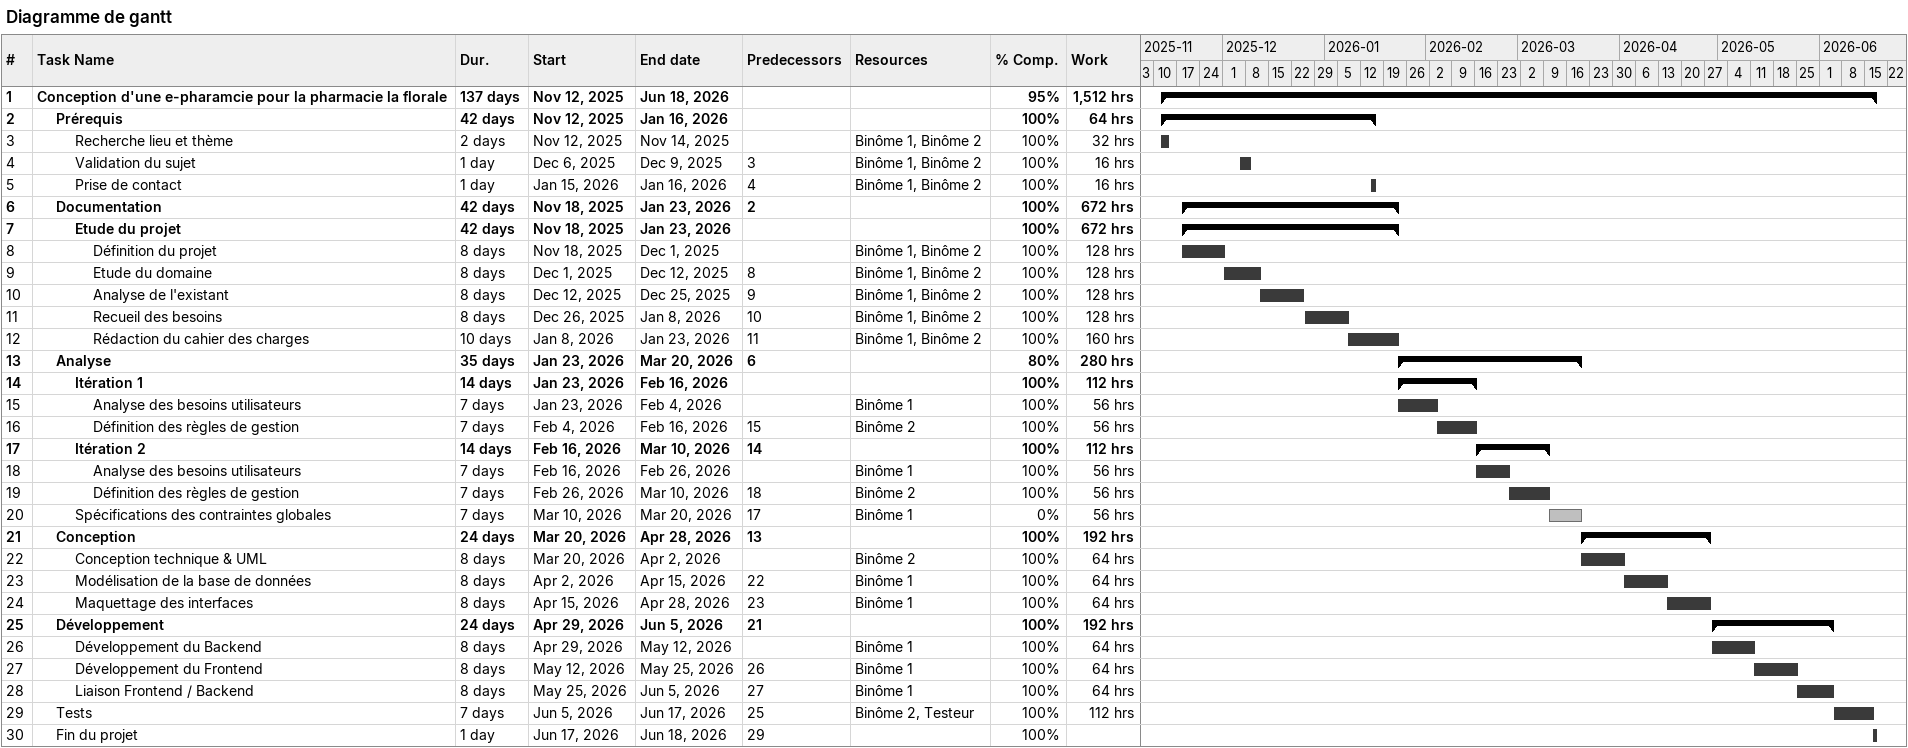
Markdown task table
Diagramme de gantt

| ID | Level | Task | Duration | Start | Finish | Predecessors | Resources | % complete | Work (h) |
|---|---|---|---|---|---|---|---|---|---|
| 1 | 1 | **Conception d'une e-pharamcie pour la pharmacie la florale** | 137d | 2025-11-12 | 2026-06-18 |  |  | 95 | 1512 |
| 2 | 2 | **Prérequis** | 42d | 2025-11-12 | 2026-01-16 |  |  | 100 | 64 |
| 3 | 3 | Recherche lieu et thème | 2d | 2025-11-12 | 2025-11-14 |  | Binôme 1, Binôme 2 | 100 | 32 |
| 4 | 3 | Validation du sujet | 1d | 2025-12-06 | 2025-12-09 | 3 | Binôme 1, Binôme 2 | 100 | 16 |
| 5 | 3 | Prise de contact | 1d | 2026-01-15 | 2026-01-16 | 4 | Binôme 1, Binôme 2 | 100 | 16 |
| 6 | 2 | **Documentation** | 42d | 2025-11-18 | 2026-01-23 | 2 |  | 100 | 672 |
| 7 | 3 | **Etude du projet** | 42d | 2025-11-18 | 2026-01-23 |  |  | 100 | 672 |
| 8 | 4 | Définition du projet | 8d | 2025-11-18 | 2025-12-01 |  | Binôme 1, Binôme 2 | 100 | 128 |
| 9 | 4 | Etude du domaine | 8d | 2025-12-01 | 2025-12-12 | 8 | Binôme 1, Binôme 2 | 100 | 128 |
| 10 | 4 | Analyse de l'existant | 8d | 2025-12-12 | 2025-12-25 | 9 | Binôme 1, Binôme 2 | 100 | 128 |
| 11 | 4 | Recueil des besoins | 8d | 2025-12-26 | 2026-01-08 | 10 | Binôme 1, Binôme 2 | 100 | 128 |
| 12 | 4 | Rédaction du cahier des charges | 10d | 2026-01-08 | 2026-01-23 | 11 | Binôme 1, Binôme 2 | 100 | 160 |
| 13 | 2 | **Analyse** | 35d | 2026-01-23 | 2026-03-20 | 6 |  | 80 | 280 |
| 14 | 3 | **Itération 1** | 14d | 2026-01-23 | 2026-02-16 |  |  | 100 | 112 |
| 15 | 4 | Analyse des besoins utilisateurs | 7d | 2026-01-23 | 2026-02-04 |  | Binôme 1 | 100 | 56 |
| 16 | 4 | Définition des règles de gestion | 7d | 2026-02-04 | 2026-02-16 | 15 | Binôme 2 | 100 | 56 |
| 17 | 3 | **Itération 2** | 14d | 2026-02-16 | 2026-03-10 | 14 |  | 100 | 112 |
| 18 | 4 | Analyse des besoins utilisateurs | 7d | 2026-02-16 | 2026-02-26 |  | Binôme 1 | 100 | 56 |
| 19 | 4 | Définition des règles de gestion | 7d | 2026-02-26 | 2026-03-10 | 18 | Binôme 2 | 100 | 56 |
| 20 | 3 | Spécifications des contraintes globales | 7d | 2026-03-10 | 2026-03-20 | 17 | Binôme 1 | 0 | 56 |
| 21 | 2 | **Conception** | 24d | 2026-03-20 | 2026-04-28 | 13 |  | 100 | 192 |
| 22 | 3 | Conception technique & UML | 8d | 2026-03-20 | 2026-04-02 |  | Binôme 2 | 100 | 64 |
| 23 | 3 | Modélisation de la base de données | 8d | 2026-04-02 | 2026-04-15 | 22 | Binôme 1 | 100 | 64 |
| 24 | 3 | Maquettage des interfaces | 8d | 2026-04-15 | 2026-04-28 | 23 | Binôme 1 | 100 | 64 |
| 25 | 2 | **Développement** | 24d | 2026-04-29 | 2026-06-05 | 21 |  | 100 | 192 |
| 26 | 3 | Développement du Backend | 8d | 2026-04-29 | 2026-05-12 |  | Binôme 1 | 100 | 64 |
| 27 | 3 | Développement du Frontend | 8d | 2026-05-12 | 2026-05-25 | 26 | Binôme 1 | 100 | 64 |
| 28 | 3 | Liaison Frontend / Backend | 8d | 2026-05-25 | 2026-06-05 | 27 | Binôme 1 | 100 | 64 |
| 29 | 2 | Tests | 7d | 2026-06-05 | 2026-06-17 | 25 | Binôme 2, Testeur | 100 | 112 |
| 30 | 2 | Fin du projet | 1d | 2026-06-17 | 2026-06-18 | 29 |  | 100 |  |
